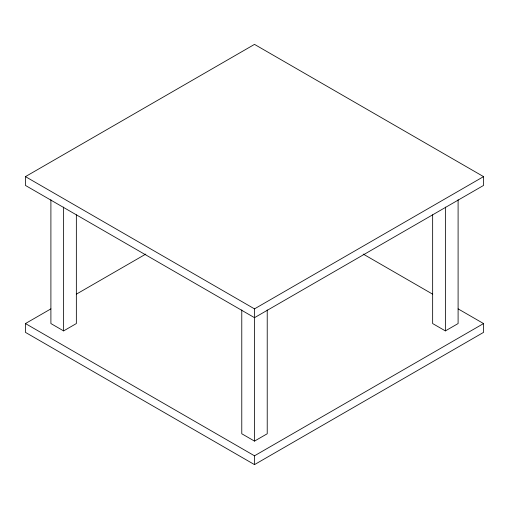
<?xml version="1.0" encoding="UTF-8"?>
<svg xmlns="http://www.w3.org/2000/svg" width="509" height="509" viewBox="0 0 509 509"><rect width="100%" height="100%" fill="white"/><g stroke="black" fill="none" stroke-linecap="round" stroke-linejoin="round"><path stroke-width="0.76" d="M25.45 176.623L254.5 44.385L483.55 176.623L483.55 185.441L254.5 317.68L25.45 185.441L25.45 176.623L254.5 308.868L483.55 176.623M458.1 308.868L483.55 323.559L483.55 332.377L254.5 464.615L25.45 332.377L25.45 323.559L50.9 308.868M76.35 294.17L145.822 254.067M50.9 199.725L50.9 323.559L63.625 330.907L76.35 323.559L76.35 214.811M241.775 309.93L241.775 433.763L254.5 441.106L267.225 433.763L267.225 309.93M432.65 214.811L432.65 323.559L445.375 330.907L458.1 323.559L458.1 199.725M25.45 323.559L254.5 455.803L483.55 323.559M363.178 254.061L432.65 294.17M445.375 207.074L445.375 330.907M254.5 308.868L254.5 441.106M254.5 455.803L254.5 464.615M63.625 207.074L63.625 330.907"/></g></svg>
